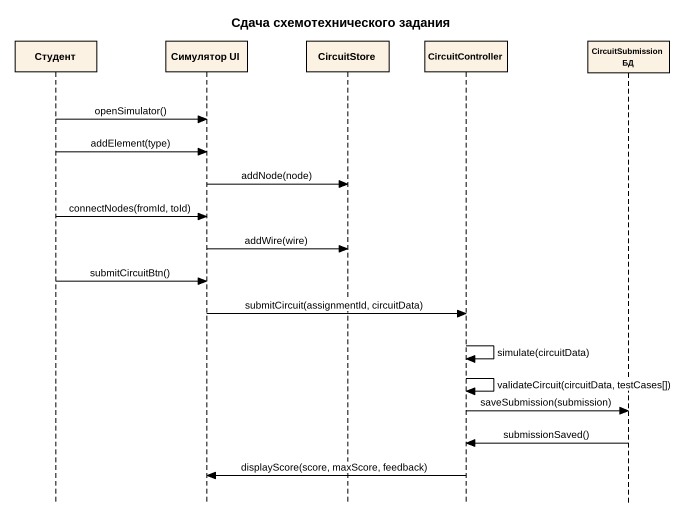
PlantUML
@startuml
title Сдача схемотехнического задания
hide footbox
participant Студент
participant "Симулятор UI" as Симулятор_UI
participant CircuitStore
participant CircuitController
participant "CircuitSubmission БД" as CircuitSubmission_БД

Студент -> Симулятор_UI : openSimulator()
Студент -> Симулятор_UI : addElement(type)
Симулятор_UI -> CircuitStore : addNode(node)
Студент -> Симулятор_UI : connectNodes(fromId, toId)
Симулятор_UI -> CircuitStore : addWire(wire)
Студент -> Симулятор_UI : submitCircuitBtn()
Симулятор_UI -> CircuitController : submitCircuit(assignmentId, circuitData)
CircuitController -> CircuitController : simulate(circuitData)
CircuitController -> CircuitController : validateCircuit(circuitData, testCases[])
CircuitController -> CircuitSubmission_БД : saveSubmission(submission)
CircuitSubmission_БД -> CircuitController : submissionSaved()
CircuitController -> Симулятор_UI : displayScore(score, maxScore, feedback)
@enduml
